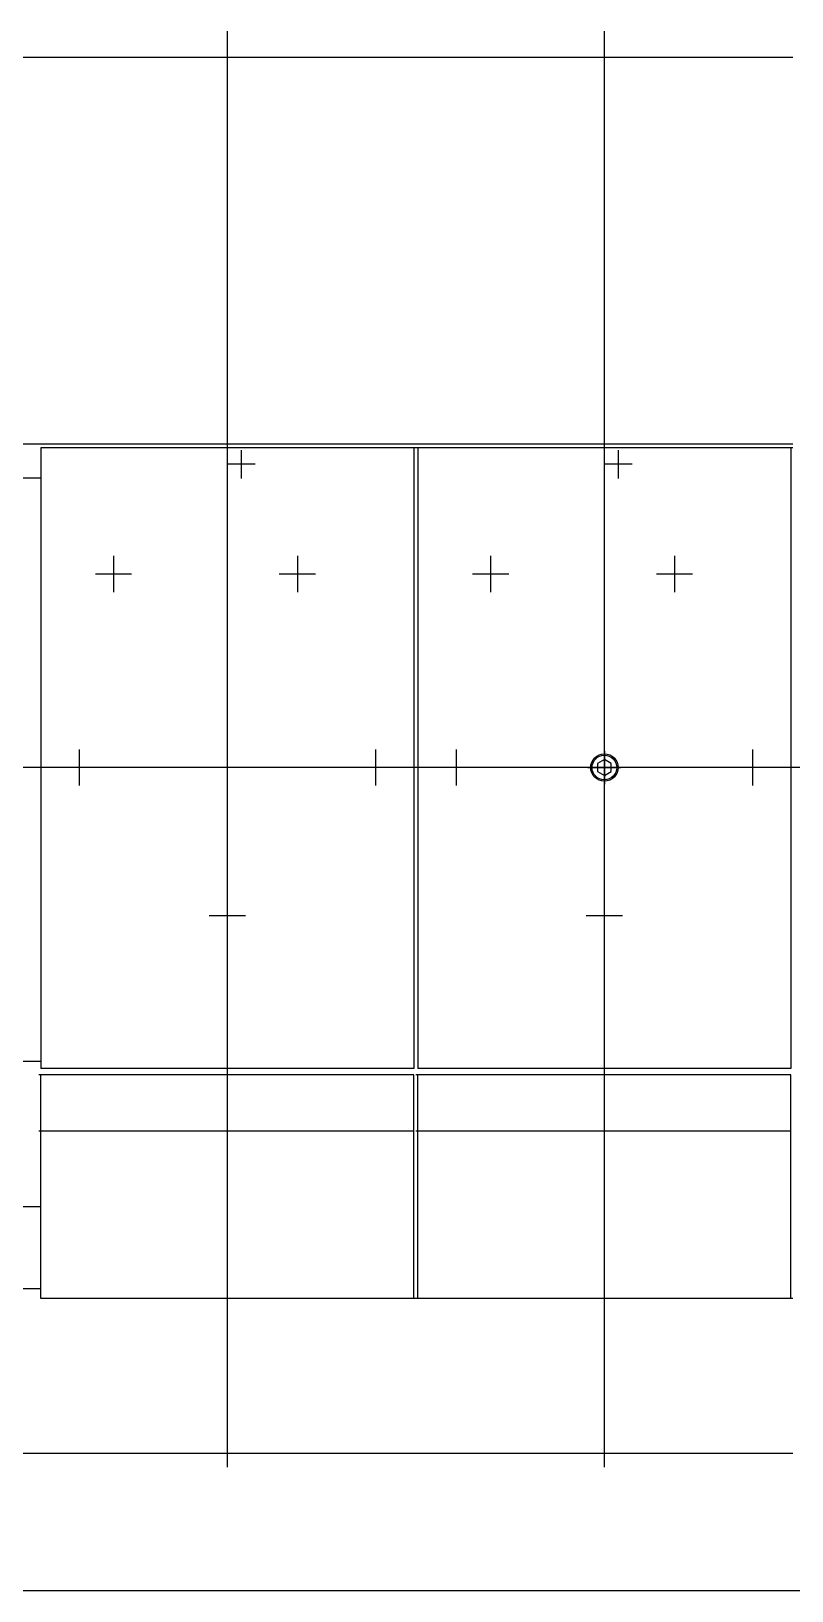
# Model space of a CAD drawing. Header units: millimetres. Extents: x -1838618 to -1600818, y -1770412 to -1553248.
# Drawn here: x -1817698 to -1817144, y -1686146 to -1685009 of the extents above; entities that cross this region are included whole.
import ezdxf

# ---------------------------------------------------------------- set-up
doc = ezdxf.new("R2010")
doc.units = ezdxf.units.MM
doc.header["$LTSCALE"] = 100
for name, pattern in [('ACAD_ISO04W100', [30, 24, -3, 0, -3]), ('CENTER', [2, 1.25, -0.25, 0.25, -0.25]), ('PHANTOM', [2.5, 1.25, -0.25, 0.25, -0.25, 0.25, -0.25])]:
    doc.linetypes.add(name, pattern=pattern)
doc.layers.add('111steel', color=2, linetype='Continuous', lineweight=50)
doc.layers.add('412equipment', color=6, linetype='Continuous')
doc.layers.add('TV', color=7, linetype='Continuous')

# ---------------------------------------------------------------- blocks, each defined once
blk = doc.blocks.new('67')
at = {"color": 4, "ltscale": 100}
blk.add_line((26786.6, 0), (-4089.1, 0), dxfattribs=at)
blk = doc.blocks.new('GE-2')
at = {"color": 7, "linetype": 'CENTER', "ltscale": 25.4}
for p, q in [((-20370.8, 46086.8), (-20370.8, 47133.5)), ((-20360.8, 46828.1), (-20360.8, 46807.5)), ((-20350.5, 46817.8), (-20371.1, 46817.8)), ((-20453.8, 46751), (-20453.8, 46724.7)), ((-20319.7, 46751), (-20319.7, 46724.7)), ((-20440.6, 46737.8), (-20467, 46737.8)), ((-20306.6, 46737.8), (-20332.9, 46737.8)), ((-20478.8, 46610), (-20478.8, 46583.7)), ((-20370.8, 46608.8), (-20370.8, 46584.8)), ((-20262.8, 46610), (-20262.8, 46583.7)), ((-20233.3, 46596.8), (-20508.3, 46596.8)), ((-20382.8, 46596.8), (-20358.8, 46596.8)), ((-20357.6, 46488.8), (-20384, 46488.8))]:
    blk.add_line(p, q, dxfattribs=at)
at = {"color": 7, "linetype": 'Continuous', "ltscale": 25.4}
for p, q in [((-20233.3, 47114.3), (-20508.3, 47114.3)), ((-20233.3, 46832.4), (-20508.3, 46832.4)), ((-20233.3, 46829.8), (-20508.3, 46829.8)), ((-20506.8, 46829.8), (-20506.8, 46377.4)), ((-20234.8, 46829.8), (-20234.8, 46377.4)), ((-20370.8, 46602.6), (-20375.8, 46599.7)), ((-20375.8, 46599.7), (-20375.8, 46594)), ((-20375.8, 46594), (-20370.8, 46591.1)), ((-20365.8, 46599.7), (-20370.8, 46602.6)), ((-20370.8, 46591.1), (-20365.8, 46594)), ((-20365.8, 46594), (-20365.8, 46599.7)), ((-20234.8, 46377.4), (-20506.8, 46377.4)), ((-20234.8, 46372.8), (-20508.3, 46372.8)), ((-20506.8, 46209.8), (-20506.8, 46372.8)), ((-20234.8, 46209.8), (-20234.8, 46372.8)), ((-20234.8, 46331.8), (-20508.3, 46331.8)), ((-20233.3, 46209.8), (-20508.3, 46209.8)), ((-20233.3, 46096.8), (-20508.3, 46096.8))]:
    blk.add_line(p, q, dxfattribs=at)
for radius in [10, 9]:
    blk.add_circle((-20370.8, 46596.8), radius, dxfattribs=at)
at = {"layer": 'TV', "color": 7, "linetype": 'CENTER', "ltscale": 25.4}
for p, q in [((-20645.8, 46086.8), (-20645.8, 47133.5)), ((-20635.8, 46828.1), (-20635.8, 46807.5)), ((-20625.5, 46817.8), (-20646.1, 46817.8)), ((-20728.8, 46751), (-20728.8, 46724.7)), ((-20594.7, 46751), (-20594.7, 46724.7)), ((-20715.6, 46737.8), (-20742, 46737.8)), ((-20581.6, 46737.8), (-20607.9, 46737.8)), ((-20753.8, 46610), (-20753.8, 46583.7)), ((-20537.8, 46610), (-20537.8, 46583.7)), ((-20783.3, 46596.8), (-21702.3, 46596.8)), ((-20508.3, 46596.8), (-20783.3, 46596.8)), ((-20632.6, 46488.8), (-20659, 46488.8)), ((-20844.2, 46382.8), (-20781.8, 46382.8))]:
    blk.add_line(p, q, dxfattribs=at)
at = {"layer": 'TV', "color": 7, "linetype": 'Continuous', "ltscale": 25.4}
for p, q in [((-20783.3, 47114.3), (-20822.8, 47114.3)), ((-20508.3, 47114.3), (-20783.3, 47114.3)), ((-20783.3, 46832.4), (-20821.3, 46832.4)), ((-20508.3, 46832.4), (-20783.3, 46832.4)), ((-20781.8, 46829.8), (-20781.8, 46377.4)), ((-20508.3, 46829.8), (-20781.8, 46829.8)), ((-20509.8, 46829.8), (-20509.8, 46377.4)), ((-20781.8, 46807.8), (-20827.8, 46807.8)), ((-20509.8, 46377.4), (-20781.8, 46377.4)), ((-20509.8, 46372.8), (-20783.3, 46372.8)), ((-20781.8, 46209.8), (-20781.8, 46372.8)), ((-20509.8, 46209.8), (-20509.8, 46372.8)), ((-20509.8, 46331.8), (-20783.3, 46331.8)), ((-20827.8, 46276.8), (-20781.8, 46276.8)), ((-20781.8, 46216.8), (-20898.4, 46216.8)), ((-20508.3, 46209.8), (-20781.8, 46209.8)), ((-20783.3, 46096.8), (-20971, 46096.8)), ((-20508.3, 46096.8), (-20783.3, 46096.8))]:
    blk.add_line(p, q, dxfattribs=at)
blk = doc.blocks.new('A$C491301AA')
at = {"layer": '111steel', "color": 9, "linetype": 'PHANTOM', "lineweight": -3, "ltscale": 200}
blk.add_line((2800, 0), (200, 0), dxfattribs=at)
blk = doc.blocks.new('UPPER PLATFORM')
at = {"color": 2, "lineweight": -3}
blk.add_blockref('A$C491301AA', (-19100, -600), dxfattribs=at)
at = {"layer": '412equipment', "lineweight": -3}
blk.add_blockref('GE-2', (2535.8, -46596.84), dxfattribs=at)

msp = doc.modelspace()

# ---------------------------------------------------------------- block references
at = {"color": 9, "linetype": 'ACAD_ISO04W100'}
msp.add_blockref('UPPER PLATFORM', (-1799445.3, -1685545.7), dxfattribs=at)
at = {"color": 7}
msp.add_blockref('67', (-1826045.3, -1685545.7), dxfattribs=at)

doc.saveas('drawing.dxf')
